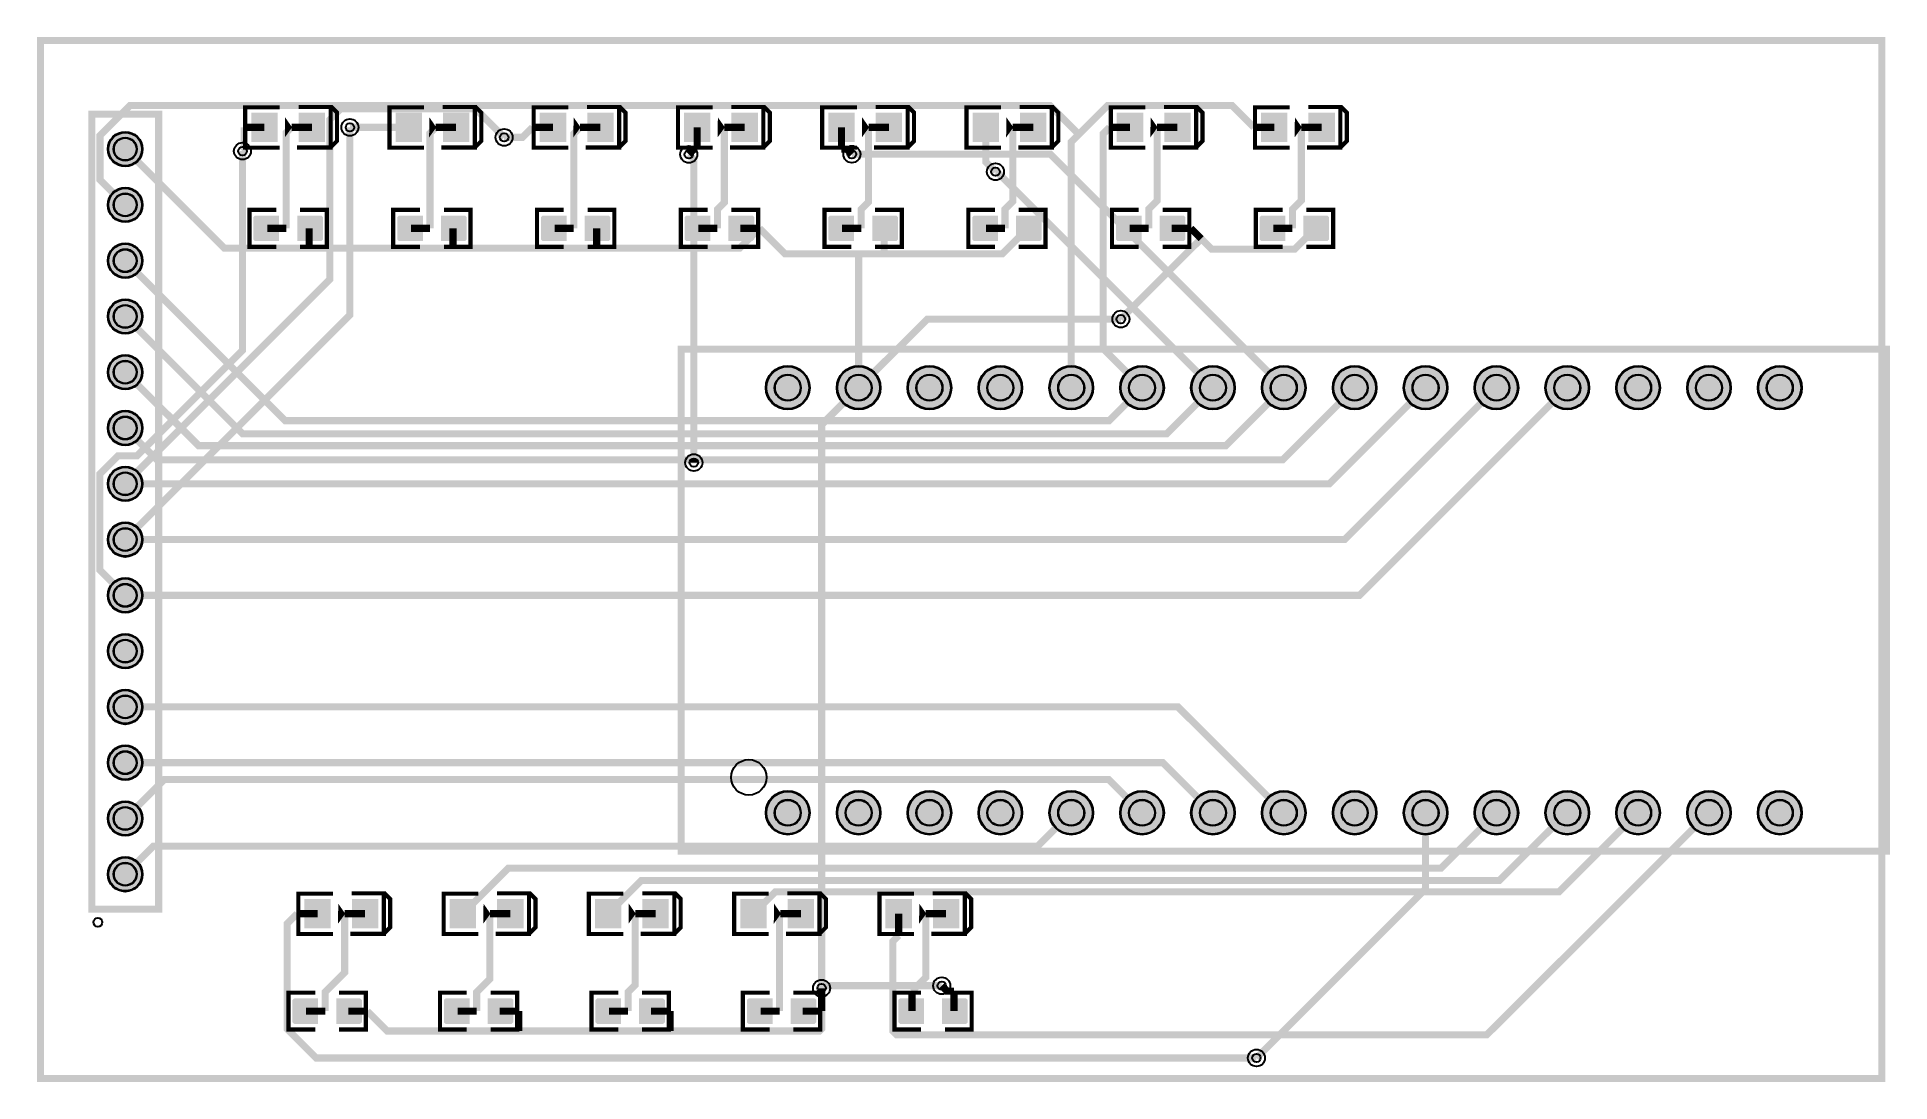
# Model space of a CAD drawing. Header units: millimetres. Extents: x 6.9 to 73.3, y 41.4 to 78.9.
import ezdxf

# ---------------------------------------------------------------- set-up
doc = ezdxf.new("R2010")
doc.units = ezdxf.units.MM
for name, color, linetype, true_color in [('BoardOutLine', 7, 'Continuous', 0xff00ff), ('BottomLayer', 7, 'Continuous', 0x0000ff), ('BottomSolderMaskLayer', 7, 'Continuous', 0xaa00ff), ('Hole', 7, 'Continuous', 0x222222), ('Multi-Layer', 7, 'Continuous', 0xc0c0c0), ('TopLayer', 7, 'Continuous', 0xff0000), ('TopPasteMaskLayer', 7, 'Continuous', 0x808080), ('TopSilkLayer', 7, 'Continuous', 0xffcc00), ('TopSolderMaskLayer', 7, 'Continuous', 0x800080)]:
    doc.layers.add(name, color=color, linetype=linetype, true_color=true_color)

msp = doc.modelspace()

# ---------------------------------------------------------------- hatches: boundary and pattern name
at = {"layer": 'BottomSolderMaskLayer'}
for points in [[(9.408, 74.849, 1), (10.658, 74.849, 1)], [(9.408, 72.849, 1), (10.658, 72.849, 1)], [(9.408, 70.849, 1), (10.658, 70.849, 1)], [(9.408, 68.849, 1), (10.658, 68.849, 1)], [(9.408, 66.849, 1), (10.658, 66.849, 1)], [(32.995, 66.294, 1), (34.569, 66.294, 1)], [(35.535, 66.294, 1), (37.109, 66.294, 1)], [(38.075, 66.294, 1), (39.649, 66.294, 1)], [(40.615, 66.294, 1), (42.189, 66.294, 1)], [(43.155, 66.294, 1), (44.729, 66.294, 1)], [(45.695, 66.294, 1), (47.269, 66.294, 1)], [(48.235, 66.294, 1), (49.809, 66.294, 1)], [(50.775, 66.294, 1), (52.349, 66.294, 1)], [(53.315, 66.294, 1), (54.889, 66.294, 1)], [(55.855, 66.294, 1), (57.429, 66.294, 1)], [(58.395, 66.294, 1), (59.969, 66.294, 1)], [(60.935, 66.294, 1), (62.509, 66.294, 1)], [(63.475, 66.294, 1), (65.049, 66.294, 1)], [(66.015, 66.294, 1), (67.589, 66.294, 1)], [(68.555, 66.294, 1), (70.129, 66.294, 1)], [(9.408, 64.849, 1), (10.658, 64.849, 1)], [(9.408, 62.849, 1), (10.658, 62.849, 1)], [(9.408, 60.849, 1), (10.658, 60.849, 1)], [(9.408, 58.849, 1), (10.658, 58.849, 1)], [(9.408, 56.849, 1), (10.658, 56.849, 1)], [(9.408, 54.849, 1), (10.658, 54.849, 1)], [(9.408, 52.849, 1), (10.658, 52.849, 1)], [(32.995, 51.054, 1), (34.569, 51.054, 1)], [(35.535, 51.054, 1), (37.109, 51.054, 1)], [(38.075, 51.054, 1), (39.649, 51.054, 1)], [(40.615, 51.054, 1), (42.189, 51.054, 1)], [(43.155, 51.054, 1), (44.729, 51.054, 1)], [(45.695, 51.054, 1), (47.269, 51.054, 1)], [(48.235, 51.054, 1), (49.809, 51.054, 1)], [(50.775, 51.054, 1), (52.349, 51.054, 1)], [(53.315, 51.054, 1), (54.889, 51.054, 1)], [(55.855, 51.054, 1), (57.429, 51.054, 1)], [(58.395, 51.054, 1), (59.969, 51.054, 1)], [(60.935, 51.054, 1), (62.509, 51.054, 1)], [(63.475, 51.054, 1), (65.049, 51.054, 1)], [(66.015, 51.054, 1), (67.589, 51.054, 1)], [(68.555, 51.054, 1), (70.129, 51.054, 1)], [(9.408, 50.849, 1), (10.658, 50.849, 1)], [(9.408, 48.849, 1), (10.658, 48.849, 1)]]:
    msp.add_hatch(color=256, dxfattribs=at).paths.add_polyline_path(points)
at = {"layer": 'Multi-Layer'}
for points in [[(9.433, 74.849, 1), (10.633, 74.849, 1)], [(9.433, 72.849, 1), (10.633, 72.849, 1)], [(9.433, 70.849, 1), (10.633, 70.849, 1)], [(9.433, 68.849, 1), (10.633, 68.849, 1)], [(9.433, 66.849, 1), (10.633, 66.849, 1)], [(33.02, 66.294, 1), (34.544, 66.294, 1)], [(35.56, 66.294, 1), (37.084, 66.294, 1)], [(38.1, 66.294, 1), (39.624, 66.294, 1)], [(40.64, 66.294, 1), (42.164, 66.294, 1)], [(43.18, 66.294, 1), (44.704, 66.294, 1)], [(45.72, 66.294, 1), (47.244, 66.294, 1)], [(48.26, 66.294, 1), (49.784, 66.294, 1)], [(50.8, 66.294, 1), (52.324, 66.294, 1)], [(53.34, 66.294, 1), (54.864, 66.294, 1)], [(55.88, 66.294, 1), (57.404, 66.294, 1)], [(58.42, 66.294, 1), (59.944, 66.294, 1)], [(60.96, 66.294, 1), (62.484, 66.294, 1)], [(63.5, 66.294, 1), (65.024, 66.294, 1)], [(66.04, 66.294, 1), (67.564, 66.294, 1)], [(68.58, 66.294, 1), (70.104, 66.294, 1)], [(9.433, 64.849, 1), (10.633, 64.849, 1)], [(9.433, 62.849, 1), (10.633, 62.849, 1)], [(9.433, 60.849, 1), (10.633, 60.849, 1)], [(9.433, 58.849, 1), (10.633, 58.849, 1)], [(9.433, 56.849, 1), (10.633, 56.849, 1)], [(9.433, 54.849, 1), (10.633, 54.849, 1)], [(9.433, 52.849, 1), (10.633, 52.849, 1)], [(33.02, 51.054, 1), (34.544, 51.054, 1)], [(35.56, 51.054, 1), (37.084, 51.054, 1)], [(38.1, 51.054, 1), (39.624, 51.054, 1)], [(40.64, 51.054, 1), (42.164, 51.054, 1)], [(43.18, 51.054, 1), (44.704, 51.054, 1)], [(45.72, 51.054, 1), (47.244, 51.054, 1)], [(48.26, 51.054, 1), (49.784, 51.054, 1)], [(50.8, 51.054, 1), (52.324, 51.054, 1)], [(53.34, 51.054, 1), (54.864, 51.054, 1)], [(55.88, 51.054, 1), (57.404, 51.054, 1)], [(58.42, 51.054, 1), (59.944, 51.054, 1)], [(60.96, 51.054, 1), (62.484, 51.054, 1)], [(63.5, 51.054, 1), (65.024, 51.054, 1)], [(66.04, 51.054, 1), (67.564, 51.054, 1)], [(68.58, 51.054, 1), (70.104, 51.054, 1)], [(9.433, 50.849, 1), (10.633, 50.849, 1)], [(9.433, 48.849, 1), (10.633, 48.849, 1)]]:
    msp.add_hatch(color=256, dxfattribs=at).paths.add_polyline_path(points)
at = {"layer": 'TopLayer'}
for points in [[(15.475, 76.128), (15.475, 75.129), (14.575, 75.129), (14.575, 76.128)], [(17.175, 76.128), (17.175, 75.129), (16.275, 75.129), (16.275, 76.128)], [(20.646, 76.128), (20.646, 75.129), (19.746, 75.129), (19.746, 76.128)], [(22.346, 76.128), (22.346, 75.129), (21.446, 75.129), (21.446, 76.128)], [(25.816, 76.128), (25.816, 75.129), (24.916, 75.129), (24.916, 76.128)], [(27.516, 76.128), (27.516, 75.129), (26.616, 75.129), (26.616, 76.128)], [(30.987, 76.128), (30.987, 75.129), (30.087, 75.129), (30.087, 76.128)], [(32.687, 76.128), (32.687, 75.129), (31.787, 75.129), (31.787, 76.128)], [(36.158, 76.128), (36.158, 75.129), (35.258, 75.129), (35.258, 76.128)], [(37.858, 76.128), (37.858, 75.129), (36.958, 75.129), (36.958, 76.128)], [(41.328, 76.128), (41.328, 75.129), (40.429, 75.129), (40.429, 76.128)], [(43.028, 76.128), (43.028, 75.129), (42.129, 75.129), (42.129, 76.128)], [(46.499, 76.128), (46.499, 75.129), (45.599, 75.129), (45.599, 76.128)], [(48.199, 76.128), (48.199, 75.129), (47.299, 75.129), (47.299, 76.128)], [(51.67, 76.128), (51.67, 75.129), (50.77, 75.129), (50.77, 76.128)], [(53.37, 76.128), (53.37, 75.129), (52.47, 75.129), (52.47, 76.128)], [(15.525, 71.577), (15.525, 72.441), (14.719, 72.441), (14.719, 71.577)], [(16.225, 71.577), (16.225, 72.441), (17.031, 72.441), (17.031, 71.577)], [(20.678, 71.577), (20.678, 72.441), (19.871, 72.441), (19.871, 71.577)], [(21.378, 71.577), (21.378, 72.441), (22.184, 72.441), (22.184, 71.577)], [(25.83, 71.577), (25.83, 72.441), (25.024, 72.441), (25.024, 71.577)], [(26.53, 71.577), (26.53, 72.441), (27.337, 72.441), (27.337, 71.577)], [(30.983, 71.577), (30.983, 72.441), (30.176, 72.441), (30.176, 71.577)], [(31.683, 71.577), (31.683, 72.441), (32.489, 72.441), (32.489, 71.577)], [(36.135, 71.577), (36.135, 72.441), (35.329, 72.441), (35.329, 71.577)], [(36.835, 71.577), (36.835, 72.441), (37.642, 72.441), (37.642, 71.577)], [(41.288, 71.577), (41.288, 72.441), (40.481, 72.441), (40.481, 71.577)], [(41.988, 71.577), (41.988, 72.441), (42.794, 72.441), (42.794, 71.577)], [(46.44, 71.577), (46.44, 72.441), (45.634, 72.441), (45.634, 71.577)], [(47.14, 71.577), (47.14, 72.441), (47.947, 72.441), (47.947, 71.577)], [(51.593, 71.577), (51.593, 72.441), (50.787, 72.441), (50.787, 71.577)], [(52.293, 71.577), (52.293, 72.441), (53.099, 72.441), (53.099, 71.577)], [(17.38, 47.934), (17.38, 46.935), (16.48, 46.935), (16.48, 47.934)], [(19.08, 47.934), (19.08, 46.935), (18.18, 46.935), (18.18, 47.934)], [(22.587, 47.934), (22.587, 46.935), (21.687, 46.935), (21.687, 47.934)], [(24.287, 47.934), (24.287, 46.935), (23.387, 46.935), (23.387, 47.934)], [(27.794, 47.934), (27.794, 46.935), (26.894, 46.935), (26.894, 47.934)], [(29.494, 47.934), (29.494, 46.935), (28.594, 46.935), (28.594, 47.934)], [(33.001, 47.934), (33.001, 46.935), (32.101, 46.935), (32.101, 47.934)], [(34.701, 47.934), (34.701, 46.935), (33.801, 46.935), (33.801, 47.934)], [(38.208, 47.934), (38.208, 46.935), (37.308, 46.935), (37.308, 47.934)], [(39.908, 47.934), (39.908, 46.935), (39.008, 46.935), (39.008, 47.934)], [(16.922, 43.51), (16.922, 44.374), (16.116, 44.374), (16.116, 43.51)], [(17.622, 43.51), (17.622, 44.374), (18.428, 44.374), (18.428, 43.51)], [(22.351, 43.51), (22.351, 44.374), (21.545, 44.374), (21.545, 43.51)], [(23.051, 43.51), (23.051, 44.374), (23.858, 44.374), (23.858, 43.51)], [(27.78, 43.51), (27.78, 44.374), (26.974, 44.374), (26.974, 43.51)], [(28.481, 43.51), (28.481, 44.374), (29.287, 44.374), (29.287, 43.51)], [(33.21, 43.51), (33.21, 44.374), (32.403, 44.374), (32.403, 43.51)], [(33.91, 43.51), (33.91, 44.374), (34.716, 44.374), (34.716, 43.51)], [(38.639, 43.51), (38.639, 44.374), (37.833, 44.374), (37.833, 43.51)], [(39.339, 43.51), (39.339, 44.374), (40.145, 44.374), (40.145, 43.51)]]:
    msp.add_hatch(color=256, dxfattribs=at).paths.add_polyline_path(points)
at = {"layer": 'TopPasteMaskLayer'}
for points in [[(15.475, 76.128), (15.475, 75.129), (14.575, 75.129), (14.575, 76.128)], [(17.175, 76.128), (17.175, 75.129), (16.275, 75.129), (16.275, 76.128)], [(20.646, 76.128), (20.646, 75.129), (19.746, 75.129), (19.746, 76.128)], [(22.346, 76.128), (22.346, 75.129), (21.446, 75.129), (21.446, 76.128)], [(25.816, 76.128), (25.816, 75.129), (24.916, 75.129), (24.916, 76.128)], [(27.516, 76.128), (27.516, 75.129), (26.616, 75.129), (26.616, 76.128)], [(30.987, 76.128), (30.987, 75.129), (30.087, 75.129), (30.087, 76.128)], [(32.687, 76.128), (32.687, 75.129), (31.787, 75.129), (31.787, 76.128)], [(36.158, 76.128), (36.158, 75.129), (35.258, 75.129), (35.258, 76.128)], [(37.858, 76.128), (37.858, 75.129), (36.958, 75.129), (36.958, 76.128)], [(41.328, 76.128), (41.328, 75.129), (40.429, 75.129), (40.429, 76.128)], [(43.028, 76.128), (43.028, 75.129), (42.129, 75.129), (42.129, 76.128)], [(46.499, 76.128), (46.499, 75.129), (45.599, 75.129), (45.599, 76.128)], [(48.199, 76.128), (48.199, 75.129), (47.299, 75.129), (47.299, 76.128)], [(51.67, 76.128), (51.67, 75.129), (50.77, 75.129), (50.77, 76.128)], [(53.37, 76.128), (53.37, 75.129), (52.47, 75.129), (52.47, 76.128)], [(15.52, 72.409), (15.52, 72.181), (15.14, 72.181), (15.14, 71.851), (15.52, 71.851), (15.52, 71.609), (15.47, 71.559), (14.68, 71.559), (14.63, 71.609), (14.63, 72.409), (14.68, 72.459), (15.47, 72.459)], [(17.07, 72.459), (16.27, 72.459), (16.22, 72.409), (16.22, 72.181), (16.59, 72.181), (16.59, 71.851), (16.22, 71.851), (16.22, 71.609), (16.27, 71.559), (17.07, 71.559), (17.12, 71.609), (17.12, 72.409)], [(20.673, 72.409), (20.673, 72.181), (20.293, 72.181), (20.293, 71.851), (20.673, 71.851), (20.673, 71.609), (20.623, 71.559), (19.833, 71.559), (19.783, 71.609), (19.783, 72.409), (19.833, 72.459), (20.623, 72.459)], [(22.223, 72.459), (21.423, 72.459), (21.373, 72.409), (21.373, 72.181), (21.743, 72.181), (21.743, 71.851), (21.373, 71.851), (21.373, 71.609), (21.423, 71.559), (22.223, 71.559), (22.273, 71.609), (22.273, 72.409)], [(25.825, 72.409), (25.825, 72.181), (25.445, 72.181), (25.445, 71.851), (25.825, 71.851), (25.825, 71.609), (25.775, 71.559), (24.985, 71.559), (24.935, 71.609), (24.935, 72.409), (24.985, 72.459), (25.775, 72.459)], [(27.375, 72.459), (26.575, 72.459), (26.525, 72.409), (26.525, 72.181), (26.895, 72.181), (26.895, 71.851), (26.525, 71.851), (26.525, 71.609), (26.575, 71.559), (27.375, 71.559), (27.425, 71.609), (27.425, 72.409)], [(30.978, 72.409), (30.978, 72.181), (30.598, 72.181), (30.598, 71.851), (30.978, 71.851), (30.978, 71.609), (30.928, 71.559), (30.138, 71.559), (30.088, 71.609), (30.088, 72.409), (30.138, 72.459), (30.928, 72.459)], [(32.528, 72.459), (31.728, 72.459), (31.678, 72.409), (31.678, 72.181), (32.048, 72.181), (32.048, 71.851), (31.678, 71.851), (31.678, 71.609), (31.728, 71.559), (32.528, 71.559), (32.578, 71.609), (32.578, 72.409)], [(36.13, 72.409), (36.13, 72.181), (35.75, 72.181), (35.75, 71.851), (36.13, 71.851), (36.13, 71.609), (36.08, 71.559), (35.29, 71.559), (35.24, 71.609), (35.24, 72.409), (35.29, 72.459), (36.08, 72.459)], [(37.68, 72.459), (36.88, 72.459), (36.83, 72.409), (36.83, 72.181), (37.2, 72.181), (37.2, 71.851), (36.83, 71.851), (36.83, 71.609), (36.88, 71.559), (37.68, 71.559), (37.73, 71.609), (37.73, 72.409)], [(41.283, 72.409), (41.283, 72.181), (40.903, 72.181), (40.903, 71.851), (41.283, 71.851), (41.283, 71.609), (41.233, 71.559), (40.443, 71.559), (40.393, 71.609), (40.393, 72.409), (40.443, 72.459), (41.233, 72.459)], [(42.833, 72.459), (42.033, 72.459), (41.983, 72.409), (41.983, 72.181), (42.353, 72.181), (42.353, 71.851), (41.983, 71.851), (41.983, 71.609), (42.033, 71.559), (42.833, 71.559), (42.883, 71.609), (42.883, 72.409)], [(46.435, 72.409), (46.435, 72.181), (46.055, 72.181), (46.055, 71.851), (46.435, 71.851), (46.435, 71.609), (46.385, 71.559), (45.595, 71.559), (45.545, 71.609), (45.545, 72.409), (45.595, 72.459), (46.385, 72.459)], [(47.985, 72.459), (47.185, 72.459), (47.135, 72.409), (47.135, 72.181), (47.505, 72.181), (47.505, 71.851), (47.135, 71.851), (47.135, 71.609), (47.185, 71.559), (47.985, 71.559), (48.035, 71.609), (48.035, 72.409)], [(51.588, 72.409), (51.588, 72.181), (51.208, 72.181), (51.208, 71.851), (51.588, 71.851), (51.588, 71.609), (51.538, 71.559), (50.748, 71.559), (50.698, 71.609), (50.698, 72.409), (50.748, 72.459), (51.538, 72.459)], [(53.138, 72.459), (52.338, 72.459), (52.288, 72.409), (52.288, 72.181), (52.658, 72.181), (52.658, 71.851), (52.288, 71.851), (52.288, 71.609), (52.338, 71.559), (53.138, 71.559), (53.188, 71.609), (53.188, 72.409)], [(17.38, 47.934), (17.38, 46.935), (16.48, 46.935), (16.48, 47.934)], [(19.08, 47.934), (19.08, 46.935), (18.18, 46.935), (18.18, 47.934)], [(22.587, 47.934), (22.587, 46.935), (21.687, 46.935), (21.687, 47.934)], [(24.287, 47.934), (24.287, 46.935), (23.387, 46.935), (23.387, 47.934)], [(27.794, 47.934), (27.794, 46.935), (26.894, 46.935), (26.894, 47.934)], [(29.494, 47.934), (29.494, 46.935), (28.594, 46.935), (28.594, 47.934)], [(33.001, 47.934), (33.001, 46.935), (32.101, 46.935), (32.101, 47.934)], [(34.701, 47.934), (34.701, 46.935), (33.801, 46.935), (33.801, 47.934)], [(38.208, 47.934), (38.208, 46.935), (37.308, 46.935), (37.308, 47.934)], [(39.908, 47.934), (39.908, 46.935), (39.008, 46.935), (39.008, 47.934)], [(16.917, 44.342), (16.917, 44.114), (16.537, 44.114), (16.537, 43.784), (16.917, 43.784), (16.917, 43.542), (16.867, 43.492), (16.077, 43.492), (16.027, 43.542), (16.027, 44.342), (16.077, 44.392), (16.867, 44.392)], [(18.467, 44.392), (17.667, 44.392), (17.617, 44.342), (17.617, 44.114), (17.987, 44.114), (17.987, 43.784), (17.617, 43.784), (17.617, 43.542), (17.667, 43.492), (18.467, 43.492), (18.517, 43.542), (18.517, 44.342)], [(22.346, 44.342), (22.346, 44.114), (21.966, 44.114), (21.966, 43.784), (22.346, 43.784), (22.346, 43.542), (22.296, 43.492), (21.506, 43.492), (21.456, 43.542), (21.456, 44.342), (21.506, 44.392), (22.296, 44.392)], [(23.896, 44.392), (23.096, 44.392), (23.046, 44.342), (23.046, 44.114), (23.416, 44.114), (23.416, 43.784), (23.046, 43.784), (23.046, 43.542), (23.096, 43.492), (23.896, 43.492), (23.946, 43.542), (23.946, 44.342)], [(27.776, 44.342), (27.776, 44.114), (27.396, 44.114), (27.396, 43.784), (27.776, 43.784), (27.776, 43.542), (27.726, 43.492), (26.936, 43.492), (26.886, 43.542), (26.886, 44.342), (26.936, 44.392), (27.726, 44.392)], [(29.326, 44.392), (28.526, 44.392), (28.476, 44.342), (28.476, 44.114), (28.846, 44.114), (28.846, 43.784), (28.476, 43.784), (28.476, 43.542), (28.526, 43.492), (29.326, 43.492), (29.376, 43.542), (29.376, 44.342)], [(33.205, 44.342), (33.205, 44.114), (32.825, 44.114), (32.825, 43.784), (33.205, 43.784), (33.205, 43.542), (33.155, 43.492), (32.365, 43.492), (32.315, 43.542), (32.315, 44.342), (32.365, 44.392), (33.155, 44.392)], [(34.755, 44.392), (33.955, 44.392), (33.905, 44.342), (33.905, 44.114), (34.275, 44.114), (34.275, 43.784), (33.905, 43.784), (33.905, 43.542), (33.955, 43.492), (34.755, 43.492), (34.805, 43.542), (34.805, 44.342)], [(38.634, 44.342), (38.634, 44.114), (38.254, 44.114), (38.254, 43.784), (38.634, 43.784), (38.634, 43.542), (38.584, 43.492), (37.794, 43.492), (37.744, 43.542), (37.744, 44.342), (37.794, 44.392), (38.584, 44.392)], [(40.184, 44.392), (39.384, 44.392), (39.334, 44.342), (39.334, 44.114), (39.704, 44.114), (39.704, 43.784), (39.334, 43.784), (39.334, 43.542), (39.384, 43.492), (40.184, 43.492), (40.234, 43.542), (40.234, 44.342)]]:
    msp.add_hatch(color=256, dxfattribs=at).paths.add_polyline_path(points)
at = {"layer": 'TopSilkLayer'}
for points in [[(15.765, 75.988), (15.755, 75.269), (16.015, 75.629)], [(20.936, 75.988), (20.926, 75.269), (21.186, 75.629)], [(26.106, 75.988), (26.096, 75.269), (26.356, 75.629)], [(31.277, 75.988), (31.267, 75.269), (31.527, 75.629)], [(36.448, 75.988), (36.438, 75.269), (36.698, 75.629)], [(41.619, 75.988), (41.609, 75.269), (41.869, 75.629)], [(46.789, 75.988), (46.779, 75.269), (47.039, 75.629)], [(51.96, 75.988), (51.95, 75.269), (52.21, 75.629)], [(17.67, 47.794), (17.66, 47.075), (17.92, 47.435)], [(22.877, 47.794), (22.867, 47.075), (23.127, 47.435)], [(28.084, 47.794), (28.074, 47.075), (28.334, 47.435)], [(33.291, 47.794), (33.281, 47.075), (33.541, 47.435)], [(38.498, 47.794), (38.488, 47.075), (38.748, 47.435)]]:
    msp.add_hatch(color=256, dxfattribs=at).paths.add_polyline_path(points)
at = {"layer": 'TopSolderMaskLayer'}
for points in [[(15.498, 76.157), (15.498, 75.1), (14.552, 75.1), (14.552, 76.157)], [(17.198, 76.157), (17.198, 75.1), (16.252, 75.1), (16.252, 76.157)], [(20.669, 76.157), (20.669, 75.1), (19.723, 75.1), (19.723, 76.157)], [(22.369, 76.157), (22.369, 75.1), (21.423, 75.1), (21.423, 76.157)], [(25.839, 76.157), (25.839, 75.1), (24.894, 75.1), (24.894, 76.157)], [(27.539, 76.157), (27.539, 75.1), (26.594, 75.1), (26.594, 76.157)], [(31.01, 76.157), (31.01, 75.1), (30.064, 75.1), (30.064, 76.157)], [(32.71, 76.157), (32.71, 75.1), (31.764, 75.1), (31.764, 76.157)], [(36.181, 76.157), (36.181, 75.1), (35.235, 75.1), (35.235, 76.157)], [(37.881, 76.157), (37.881, 75.1), (36.935, 75.1), (36.935, 76.157)], [(41.351, 76.157), (41.351, 75.1), (40.406, 75.1), (40.406, 76.157)], [(43.051, 76.157), (43.051, 75.1), (42.106, 75.1), (42.106, 76.157)], [(46.522, 76.157), (46.522, 75.1), (45.576, 75.1), (45.576, 76.157)], [(48.222, 76.157), (48.222, 75.1), (47.276, 75.1), (47.276, 76.157)], [(51.693, 76.157), (51.693, 75.1), (50.747, 75.1), (50.747, 76.157)], [(53.393, 76.157), (53.393, 75.1), (52.447, 75.1), (52.447, 76.157)], [(9.408, 74.849, 1), (10.658, 74.849, 1)], [(9.408, 72.849, 1), (10.658, 72.849, 1)], [(15.55, 71.552), (15.55, 72.466), (14.693, 72.466), (14.693, 71.552)], [(16.2, 71.552), (16.2, 72.466), (17.057, 72.466), (17.057, 71.552)], [(20.703, 71.552), (20.703, 72.466), (19.846, 72.466), (19.846, 71.552)], [(21.352, 71.552), (21.352, 72.466), (22.209, 72.466), (22.209, 71.552)], [(25.856, 71.552), (25.856, 72.466), (24.998, 72.466), (24.998, 71.552)], [(26.505, 71.552), (26.505, 72.466), (27.362, 72.466), (27.362, 71.552)], [(31.008, 71.552), (31.008, 72.466), (30.151, 72.466), (30.151, 71.552)], [(31.657, 71.552), (31.657, 72.466), (32.515, 72.466), (32.515, 71.552)], [(36.161, 71.552), (36.161, 72.466), (35.303, 72.466), (35.303, 71.552)], [(36.81, 71.552), (36.81, 72.466), (37.667, 72.466), (37.667, 71.552)], [(41.313, 71.552), (41.313, 72.466), (40.456, 72.466), (40.456, 71.552)], [(41.962, 71.552), (41.962, 72.466), (42.82, 72.466), (42.82, 71.552)], [(46.466, 71.552), (46.466, 72.466), (45.609, 72.466), (45.609, 71.552)], [(47.115, 71.552), (47.115, 72.466), (47.972, 72.466), (47.972, 71.552)], [(51.618, 71.552), (51.618, 72.466), (50.761, 72.466), (50.761, 71.552)], [(52.268, 71.552), (52.268, 72.466), (53.125, 72.466), (53.125, 71.552)], [(9.408, 70.849, 1), (10.658, 70.849, 1)], [(9.408, 68.849, 1), (10.658, 68.849, 1)], [(9.408, 66.849, 1), (10.658, 66.849, 1)], [(32.995, 66.294, 1), (34.569, 66.294, 1)], [(35.535, 66.294, 1), (37.109, 66.294, 1)], [(38.075, 66.294, 1), (39.649, 66.294, 1)], [(40.615, 66.294, 1), (42.189, 66.294, 1)], [(43.155, 66.294, 1), (44.729, 66.294, 1)], [(45.695, 66.294, 1), (47.269, 66.294, 1)], [(48.235, 66.294, 1), (49.809, 66.294, 1)], [(50.775, 66.294, 1), (52.349, 66.294, 1)], [(53.315, 66.294, 1), (54.889, 66.294, 1)], [(55.855, 66.294, 1), (57.429, 66.294, 1)], [(58.395, 66.294, 1), (59.969, 66.294, 1)], [(60.935, 66.294, 1), (62.509, 66.294, 1)], [(63.475, 66.294, 1), (65.049, 66.294, 1)], [(66.015, 66.294, 1), (67.589, 66.294, 1)], [(68.555, 66.294, 1), (70.129, 66.294, 1)], [(9.408, 64.849, 1), (10.658, 64.849, 1)], [(9.408, 62.849, 1), (10.658, 62.849, 1)], [(9.408, 60.849, 1), (10.658, 60.849, 1)], [(9.408, 58.849, 1), (10.658, 58.849, 1)], [(9.408, 56.849, 1), (10.658, 56.849, 1)], [(9.408, 54.849, 1), (10.658, 54.849, 1)], [(9.408, 52.849, 1), (10.658, 52.849, 1)], [(32.995, 51.054, 1), (34.569, 51.054, 1)], [(35.535, 51.054, 1), (37.109, 51.054, 1)], [(38.075, 51.054, 1), (39.649, 51.054, 1)], [(40.615, 51.054, 1), (42.189, 51.054, 1)], [(43.155, 51.054, 1), (44.729, 51.054, 1)], [(45.695, 51.054, 1), (47.269, 51.054, 1)], [(48.235, 51.054, 1), (49.809, 51.054, 1)], [(50.775, 51.054, 1), (52.349, 51.054, 1)], [(53.315, 51.054, 1), (54.889, 51.054, 1)], [(55.855, 51.054, 1), (57.429, 51.054, 1)], [(58.395, 51.054, 1), (59.969, 51.054, 1)], [(60.935, 51.054, 1), (62.509, 51.054, 1)], [(63.475, 51.054, 1), (65.049, 51.054, 1)], [(66.015, 51.054, 1), (67.589, 51.054, 1)], [(68.555, 51.054, 1), (70.129, 51.054, 1)], [(9.408, 50.849, 1), (10.658, 50.849, 1)], [(9.408, 48.849, 1), (10.658, 48.849, 1)], [(17.403, 47.963), (17.403, 46.906), (16.457, 46.906), (16.457, 47.963)], [(19.103, 47.963), (19.103, 46.906), (18.157, 46.906), (18.157, 47.963)], [(22.61, 47.963), (22.61, 46.906), (21.664, 46.906), (21.664, 47.963)], [(24.31, 47.963), (24.31, 46.906), (23.364, 46.906), (23.364, 47.963)], [(27.817, 47.963), (27.817, 46.906), (26.871, 46.906), (26.871, 47.963)], [(29.517, 47.963), (29.517, 46.906), (28.571, 46.906), (28.571, 47.963)], [(33.024, 47.963), (33.024, 46.906), (32.078, 46.906), (32.078, 47.963)], [(34.724, 47.963), (34.724, 46.906), (33.778, 46.906), (33.778, 47.963)], [(38.231, 47.963), (38.231, 46.906), (37.285, 46.906), (37.285, 47.963)], [(39.931, 47.963), (39.931, 46.906), (38.985, 46.906), (38.985, 47.963)], [(16.947, 43.485), (16.947, 44.399), (16.09, 44.399), (16.09, 43.485)], [(17.597, 43.485), (17.597, 44.399), (18.454, 44.399), (18.454, 43.485)], [(22.377, 43.485), (22.377, 44.399), (21.519, 44.399), (21.519, 43.485)], [(23.026, 43.485), (23.026, 44.399), (23.883, 44.399), (23.883, 43.485)], [(27.806, 43.485), (27.806, 44.399), (26.949, 44.399), (26.949, 43.485)], [(28.455, 43.485), (28.455, 44.399), (29.312, 44.399), (29.312, 43.485)], [(33.235, 43.485), (33.235, 44.399), (32.378, 44.399), (32.378, 43.485)], [(33.884, 43.485), (33.884, 44.399), (34.742, 44.399), (34.742, 43.485)], [(38.664, 43.485), (38.664, 44.399), (37.807, 44.399), (37.807, 43.485)], [(39.314, 43.485), (39.314, 44.399), (40.171, 44.399), (40.171, 43.485)]]:
    msp.add_hatch(color=256, dxfattribs=at).paths.add_polyline_path(points)

# ---------------------------------------------------------------- linework, layer by layer
at = {"layer": 'BoardOutLine', "const_width": 0.254}
msp.add_lwpolyline([(7, 78.001), (7, 78.74), (73, 78.74), (73, 41.529), (7, 41.529), (7, 78.001)], close=True, dxfattribs=at)
at = {"layer": 'BottomLayer', "const_width": 0.254}
for points in [[(10.033, 62.849), (17.37, 70.186), (17.37, 75.904), (17.765, 76.3), (22.586, 76.3), (23.615, 75.271)], [(10.033, 60.849), (18.088, 68.904), (18.088, 75.629)], [(10.033, 58.849), (9.127, 59.755), (9.127, 63.209), (9.768, 63.849), (10.456, 63.849), (14.235, 67.628), (14.235, 74.777)], [(30.233, 74.661), (30.416, 74.478), (30.416, 63.607)], [(51.562, 66.294), (43.192, 74.664), (36.079, 74.664)], [(49.022, 66.294), (41.277, 74.04), (41.227, 74.04)], [(36.322, 66.294), (38.782, 68.754), (45.722, 68.754)], [(34.996, 44.763), (34.996, 64.968), (36.322, 66.294)], [(50.581, 42.261), (56.642, 48.321), (56.642, 51.054)], [(34.996, 44.763), (35.086, 44.853), (39.3, 44.853)]]:
    msp.add_lwpolyline(points, dxfattribs=at)
at = {"layer": 'BottomSolderMaskLayer'}
for centre, radius in [((10.033, 74.849), 0.625), ((10.033, 74.849), 0.417), ((10.033, 72.849), 0.625), ((10.033, 72.849), 0.417), ((10.033, 70.849), 0.625), ((10.033, 70.849), 0.417), ((10.033, 68.849), 0.625), ((10.033, 68.849), 0.417), ((10.033, 66.849), 0.625), ((10.033, 66.849), 0.417), ((33.782, 66.294), 0.787), ((36.322, 66.294), 0.787), ((38.862, 66.294), 0.787), ((41.402, 66.294), 0.787), ((43.942, 66.294), 0.787), ((46.482, 66.294), 0.787), ((49.022, 66.294), 0.787), ((51.562, 66.294), 0.787), ((54.102, 66.294), 0.787), ((56.642, 66.294), 0.787), ((59.182, 66.294), 0.787), ((61.722, 66.294), 0.787), ((64.262, 66.294), 0.787), ((66.802, 66.294), 0.787), ((69.342, 66.294), 0.787), ((33.782, 66.294), 0.472), ((36.322, 66.294), 0.472), ((38.862, 66.294), 0.472), ((41.402, 66.294), 0.472), ((43.942, 66.294), 0.472), ((46.482, 66.294), 0.472), ((49.022, 66.294), 0.472), ((51.562, 66.294), 0.472), ((54.102, 66.294), 0.472), ((56.642, 66.294), 0.472), ((59.182, 66.294), 0.472), ((61.722, 66.294), 0.472), ((64.262, 66.294), 0.472), ((66.802, 66.294), 0.472), ((69.342, 66.294), 0.472), ((10.033, 64.849), 0.625), ((10.033, 64.849), 0.417), ((10.033, 62.849), 0.625), ((10.033, 62.849), 0.417), ((10.033, 60.849), 0.625), ((10.033, 60.849), 0.417), ((10.033, 58.849), 0.625), ((10.033, 58.849), 0.417), ((10.033, 56.849), 0.625), ((10.033, 56.849), 0.417), ((10.033, 54.849), 0.625), ((10.033, 54.849), 0.417), ((10.033, 52.849), 0.625), ((10.033, 52.849), 0.417), ((33.782, 51.054), 0.787), ((36.322, 51.054), 0.787), ((38.862, 51.054), 0.787), ((41.402, 51.054), 0.787), ((43.942, 51.054), 0.787), ((46.482, 51.054), 0.787), ((49.022, 51.054), 0.787), ((51.562, 51.054), 0.787), ((54.102, 51.054), 0.787), ((56.642, 51.054), 0.787), ((59.182, 51.054), 0.787), ((61.722, 51.054), 0.787), ((64.262, 51.054), 0.787), ((66.802, 51.054), 0.787), ((69.342, 51.054), 0.787), ((10.033, 50.849), 0.625), ((10.033, 50.849), 0.417), ((33.782, 51.054), 0.472), ((36.322, 51.054), 0.472), ((38.862, 51.054), 0.472), ((41.402, 51.054), 0.472), ((43.942, 51.054), 0.472), ((46.482, 51.054), 0.472), ((49.022, 51.054), 0.472), ((51.562, 51.054), 0.472), ((54.102, 51.054), 0.472), ((56.642, 51.054), 0.472), ((59.182, 51.054), 0.472), ((61.722, 51.054), 0.472), ((64.262, 51.054), 0.472), ((66.802, 51.054), 0.472), ((69.342, 51.054), 0.472), ((10.033, 48.849), 0.625), ((10.033, 48.849), 0.417)]:
    msp.add_circle(centre, radius, dxfattribs=at)
at = {"layer": 'Hole'}
for centre in [(18.088, 75.629), (23.615, 75.271), (14.235, 74.777), (30.233, 74.661), (36.079, 74.664), (41.227, 74.039), (45.722, 68.753), (30.415, 63.607), (34.996, 44.763), (39.3, 44.853), (50.581, 42.261)]:
    msp.add_circle(centre, 0.152, dxfattribs=at)
at = {"layer": 'Multi-Layer'}
for centre, radius in [((18.088, 75.629), 0.305), ((10.033, 74.849), 0.6), ((10.033, 74.849), 0.4), ((14.235, 74.777), 0.305), ((23.615, 75.271), 0.305), ((30.233, 74.661), 0.305), ((36.079, 74.664), 0.305), ((41.227, 74.039), 0.305), ((10.033, 72.849), 0.6), ((10.033, 72.849), 0.4), ((10.033, 70.849), 0.6), ((10.033, 70.849), 0.4), ((10.033, 68.849), 0.6), ((10.033, 68.849), 0.4), ((45.722, 68.753), 0.305), ((10.033, 66.849), 0.6), ((10.033, 66.849), 0.4), ((33.782, 66.294), 0.762), ((33.782, 66.294), 0.457), ((36.322, 66.294), 0.762), ((36.322, 66.294), 0.457), ((38.862, 66.294), 0.762), ((38.862, 66.294), 0.457), ((41.402, 66.294), 0.762), ((41.402, 66.294), 0.457), ((43.942, 66.294), 0.762), ((43.942, 66.294), 0.457), ((46.482, 66.294), 0.762), ((46.482, 66.294), 0.457), ((49.022, 66.294), 0.762), ((49.022, 66.294), 0.457), ((51.562, 66.294), 0.762), ((51.562, 66.294), 0.457), ((54.102, 66.294), 0.762), ((54.102, 66.294), 0.457), ((56.642, 66.294), 0.762), ((56.642, 66.294), 0.457), ((59.182, 66.294), 0.762), ((59.182, 66.294), 0.457), ((61.722, 66.294), 0.762), ((61.722, 66.294), 0.457), ((64.262, 66.294), 0.762), ((64.262, 66.294), 0.457), ((66.802, 66.294), 0.762), ((66.802, 66.294), 0.457), ((69.342, 66.294), 0.762), ((69.342, 66.294), 0.457), ((10.033, 64.849), 0.6), ((10.033, 64.849), 0.4), ((30.415, 63.607), 0.305), ((10.033, 62.849), 0.6), ((10.033, 62.849), 0.4), ((10.033, 60.849), 0.6), ((10.033, 60.849), 0.4), ((10.033, 58.849), 0.6), ((10.033, 58.849), 0.4), ((10.033, 56.849), 0.6), ((10.033, 56.849), 0.4), ((10.033, 54.849), 0.6), ((10.033, 54.849), 0.4), ((10.033, 52.849), 0.6), ((10.033, 52.849), 0.4), ((33.782, 51.054), 0.762), ((36.322, 51.054), 0.762), ((38.862, 51.054), 0.762), ((41.402, 51.054), 0.762), ((43.942, 51.054), 0.762), ((46.482, 51.054), 0.762), ((49.022, 51.054), 0.762), ((51.562, 51.054), 0.762), ((54.102, 51.054), 0.762), ((56.642, 51.054), 0.762), ((59.182, 51.054), 0.762), ((61.722, 51.054), 0.762), ((64.262, 51.054), 0.762), ((66.802, 51.054), 0.762), ((69.342, 51.054), 0.762), ((10.033, 50.849), 0.6), ((10.033, 50.849), 0.4), ((33.782, 51.054), 0.457), ((36.322, 51.054), 0.457), ((38.862, 51.054), 0.457), ((41.402, 51.054), 0.457), ((43.942, 51.054), 0.457), ((46.482, 51.054), 0.457), ((49.022, 51.054), 0.457), ((51.562, 51.054), 0.457), ((54.102, 51.054), 0.457), ((56.642, 51.054), 0.457), ((59.182, 51.054), 0.457), ((61.722, 51.054), 0.457), ((64.262, 51.054), 0.457), ((66.802, 51.054), 0.457), ((69.342, 51.054), 0.457), ((10.033, 48.849), 0.6), ((10.033, 48.849), 0.4), ((34.996, 44.763), 0.305), ((39.3, 44.853), 0.305), ((50.581, 42.261), 0.305)]:
    msp.add_circle(centre, radius, dxfattribs=at)
at = {"layer": 'TopLayer', "const_width": 0.254}
for points in [[(10.033, 72.849), (9.128, 73.754), (9.128, 75.335), (10.203, 76.41), (43.186, 76.41), (44.218, 75.377)], [(50.49, 75.629), (49.709, 76.41), (45.251, 76.41), (44.218, 75.377)], [(14.295, 75.629), (14.295, 74.837), (14.235, 74.777)], [(15.025, 75.629), (14.295, 75.629)], [(15.805, 72.009), (15.805, 75.438), (15.995, 75.629)], [(16.725, 75.629), (15.995, 75.629)], [(20.196, 75.629), (18.088, 75.629)], [(20.957, 72.009), (20.957, 75.42), (21.166, 75.629)], [(21.896, 75.629), (21.166, 75.629)], [(23.615, 75.271), (24.279, 75.271), (24.637, 75.629)], [(25.366, 75.629), (24.637, 75.629)], [(26.11, 72.009), (26.11, 75.401), (26.337, 75.629)], [(27.067, 75.629), (26.337, 75.629)], [(30.537, 75.629), (30.537, 74.849)], [(31.262, 72.009), (31.262, 72.692), (31.507, 72.937), (31.507, 75.629)], [(32.237, 75.629), (31.507, 75.629)], [(35.708, 75.629), (35.708, 74.849)], [(36.415, 72.009), (36.415, 72.692), (36.678, 72.955), (36.678, 75.629)], [(37.408, 75.629), (36.678, 75.629)], [(40.879, 75.629), (40.879, 74.388), (41.227, 74.04)], [(41.568, 72.009), (41.568, 72.692), (41.849, 72.973), (41.849, 75.629)], [(42.579, 75.629), (41.849, 75.629)], [(45.319, 75.629), (45.086, 75.395), (45.086, 67.69), (46.482, 66.294)], [(46.049, 75.629), (45.319, 75.629)], [(46.72, 72.009), (46.72, 72.692), (47.019, 72.991), (47.019, 75.629)], [(47.749, 75.629), (47.019, 75.629)], [(51.22, 75.629), (50.49, 75.629)], [(51.873, 72.009), (51.873, 72.692), (52.19, 73.01), (52.19, 75.629)], [(52.92, 75.629), (52.19, 75.629)], [(44.218, 75.377), (43.942, 75.101), (43.942, 66.294)], [(10.033, 74.849), (13.586, 71.296), (16.628, 71.296)], [(30.233, 74.661), (30.42, 74.849), (30.537, 74.849)], [(35.708, 74.849), (35.894, 74.849), (36.079, 74.664)], [(15.122, 72.009), (15.805, 72.009)], [(16.628, 71.296), (16.628, 72.009)], [(20.274, 72.009), (20.957, 72.009)], [(21.781, 71.296), (21.781, 72.009)], [(25.427, 72.009), (26.11, 72.009)], [(26.933, 71.296), (26.933, 72.009)], [(26.933, 71.296), (32.056, 71.296), (32.769, 72.009)], [(30.579, 72.009), (31.262, 72.009)], [(32.086, 72.009), (32.769, 72.009)], [(36.322, 71.092), (33.686, 71.092), (32.769, 72.009)], [(35.732, 72.009), (36.415, 72.009)], [(37.239, 71.092), (37.239, 72.009)], [(37.239, 71.092), (41.475, 71.092), (42.391, 72.009)], [(40.885, 72.009), (41.568, 72.009)], [(48.602, 71.634), (45.722, 68.754)], [(46.037, 72.009), (46.72, 72.009)], [(47.544, 72.009), (48.226, 72.009)], [(48.602, 71.634), (48.226, 72.009)], [(52.696, 72.009), (51.946, 71.258), (48.977, 71.258), (48.602, 71.634)], [(51.19, 72.009), (51.873, 72.009)], [(16.628, 71.296), (21.781, 71.296)], [(21.781, 71.296), (26.933, 71.296)], [(36.322, 66.294), (36.322, 71.092)], [(36.322, 71.092), (37.239, 71.092)], [(10.033, 70.849), (15.77, 65.112), (45.3, 65.112), (46.482, 66.294)], [(10.033, 68.849), (14.243, 64.639), (47.367, 64.639), (49.022, 66.294)], [(10.033, 66.849), (12.666, 64.216), (49.484, 64.216), (51.562, 66.294)], [(56.642, 66.294), (53.197, 62.849), (10.033, 62.849)], [(10.033, 60.849), (53.737, 60.849), (59.182, 66.294)], [(61.722, 66.294), (54.277, 58.849), (10.033, 58.849)], [(54.102, 66.294), (51.518, 63.71), (30.416, 63.71)], [(30.416, 63.71), (11.172, 63.71), (10.033, 64.849)], [(30.416, 63.71), (30.416, 63.607)], [(10.033, 54.849), (47.767, 54.849), (51.562, 51.054)], [(10.033, 52.849), (47.227, 52.849), (49.022, 51.054)], [(10.033, 50.849), (11.427, 52.243), (45.293, 52.243), (46.482, 51.054)], [(43.942, 51.054), (42.747, 49.859), (11.043, 49.859), (10.033, 48.849)], [(59.182, 51.054), (57.195, 49.067), (23.77, 49.067), (22.137, 47.435)], [(61.722, 51.054), (59.291, 48.623), (28.533, 48.623), (27.344, 47.435)], [(32.551, 47.435), (33.332, 48.216), (61.424, 48.216), (64.262, 51.054)], [(37.758, 46.655), (37.552, 46.449), (37.552, 43.23), (37.688, 43.093), (58.841, 43.093), (66.802, 51.054)], [(16.2, 47.435), (15.835, 47.069), (15.835, 43.306), (16.881, 42.261), (50.581, 42.261)], [(16.93, 47.435), (16.2, 47.435)], [(17.202, 43.942), (17.202, 44.625), (17.9, 45.324), (17.9, 47.435)], [(18.63, 47.435), (17.9, 47.435)], [(22.631, 43.942), (22.631, 44.625), (23.107, 45.101), (23.107, 47.435)], [(23.837, 47.435), (23.107, 47.435)], [(28.06, 43.942), (28.06, 44.625), (28.314, 44.879), (28.314, 47.435)], [(29.044, 47.435), (28.314, 47.435)], [(33.489, 43.942), (33.489, 47.403), (33.521, 47.435)], [(34.251, 47.435), (33.521, 47.435)], [(37.758, 47.435), (37.758, 46.655)], [(38.236, 44.654), (38.728, 45.146), (38.728, 47.435)], [(39.458, 47.435), (38.728, 47.435)], [(34.996, 43.942), (34.996, 44.763)], [(38.236, 43.942), (38.236, 44.654)], [(39.742, 44.654), (39.499, 44.654), (39.3, 44.853)], [(39.742, 43.942), (39.742, 44.654)], [(16.519, 43.942), (17.202, 43.942)], [(18.025, 43.942), (18.708, 43.942)], [(24.137, 43.229), (19.421, 43.229), (18.708, 43.942)], [(21.948, 43.942), (22.631, 43.942)], [(23.455, 43.942), (24.137, 43.942)], [(24.137, 43.229), (24.137, 43.942)], [(27.377, 43.942), (28.06, 43.942)], [(28.884, 43.942), (29.567, 43.942)], [(29.567, 43.229), (29.567, 43.942)], [(29.567, 43.229), (34.922, 43.229), (34.996, 43.303), (34.996, 43.942)], [(32.806, 43.942), (33.489, 43.942)], [(34.313, 43.942), (34.996, 43.942)], [(29.567, 43.229), (24.137, 43.229)]]:
    msp.add_lwpolyline(points, dxfattribs=at)
at = {"layer": 'TopSilkLayer'}
for points, const_width in [([(15.575, 74.899), (14.335, 74.899), (14.335, 76.348), (15.575, 76.348)], 0.15), ([(16.245, 76.358), (17.395, 76.358), (17.395, 74.909), (16.195, 74.909)], 0.15), ([(17.395, 76.358), (17.425, 76.358), (17.625, 76.158), (17.625, 75.139), (17.595, 75.109), (17.395, 74.909)], 0.15), ([(20.746, 74.899), (19.506, 74.899), (19.506, 76.348), (20.746, 76.348)], 0.15), ([(21.416, 76.358), (22.566, 76.358), (22.566, 74.909), (21.366, 74.909)], 0.15), ([(22.566, 76.358), (22.596, 76.358), (22.796, 76.158), (22.796, 75.139), (22.766, 75.109), (22.566, 74.909)], 0.15), ([(25.916, 74.899), (24.676, 74.899), (24.676, 76.348), (25.916, 76.348)], 0.15), ([(26.586, 76.358), (27.736, 76.358), (27.736, 74.909), (26.536, 74.909)], 0.15), ([(27.736, 76.358), (27.766, 76.358), (27.966, 76.158), (27.966, 75.139), (27.936, 75.109), (27.736, 74.909)], 0.15), ([(31.087, 74.899), (29.847, 74.899), (29.847, 76.348), (31.087, 76.348)], 0.15), ([(31.757, 76.358), (32.907, 76.358), (32.907, 74.909), (31.707, 74.909)], 0.15), ([(32.907, 76.358), (32.937, 76.358), (33.137, 76.158), (33.137, 75.139), (33.107, 75.109), (32.907, 74.909)], 0.15), ([(36.258, 74.899), (35.018, 74.899), (35.018, 76.348), (36.258, 76.348)], 0.15), ([(36.928, 76.358), (38.078, 76.358), (38.078, 74.909), (36.878, 74.909)], 0.15), ([(38.078, 76.358), (38.108, 76.358), (38.308, 76.158), (38.308, 75.139), (38.278, 75.109), (38.078, 74.909)], 0.15), ([(41.429, 74.899), (40.189, 74.899), (40.189, 76.348), (41.429, 76.348)], 0.15), ([(42.099, 76.358), (43.249, 76.358), (43.249, 74.909), (42.049, 74.909)], 0.15), ([(43.249, 76.358), (43.279, 76.358), (43.479, 76.158), (43.479, 75.139), (43.449, 75.109), (43.249, 74.909)], 0.15), ([(46.599, 74.899), (45.359, 74.899), (45.359, 76.348), (46.599, 76.348)], 0.15), ([(47.269, 76.358), (48.419, 76.358), (48.419, 74.909), (47.219, 74.909)], 0.15), ([(48.419, 76.358), (48.449, 76.358), (48.649, 76.158), (48.649, 75.139), (48.619, 75.109), (48.419, 74.909)], 0.15), ([(51.77, 74.899), (50.53, 74.899), (50.53, 76.348), (51.77, 76.348)], 0.15), ([(52.44, 76.358), (53.59, 76.358), (53.59, 74.909), (52.39, 74.909)], 0.15), ([(53.59, 76.358), (53.62, 76.358), (53.82, 76.158), (53.82, 75.139), (53.79, 75.109), (53.59, 74.909)], 0.15), ([(15.449, 71.348), (14.49, 71.348), (14.49, 72.67), (15.449, 72.67)], 0.152), ([(16.301, 71.348), (17.26, 71.348), (17.26, 72.67), (16.301, 72.67)], 0.152), ([(20.601, 71.348), (19.642, 71.348), (19.642, 72.67), (20.601, 72.67)], 0.152), ([(21.454, 71.348), (22.413, 71.348), (22.413, 72.67), (21.454, 72.67)], 0.152), ([(25.754, 71.348), (24.795, 71.348), (24.795, 72.67), (25.754, 72.67)], 0.152), ([(26.606, 71.348), (27.565, 71.348), (27.565, 72.67), (26.606, 72.67)], 0.152), ([(30.906, 71.348), (29.948, 71.348), (29.948, 72.67), (30.906, 72.67)], 0.152), ([(31.759, 71.348), (32.718, 71.348), (32.718, 72.67), (31.759, 72.67)], 0.152), ([(36.059, 71.348), (35.1, 71.348), (35.1, 72.67), (36.059, 72.67)], 0.152), ([(36.912, 71.348), (37.87, 71.348), (37.87, 72.67), (36.912, 72.67)], 0.152), ([(41.212, 71.348), (40.253, 71.348), (40.253, 72.67), (41.212, 72.67)], 0.152), ([(42.064, 71.348), (43.023, 71.348), (43.023, 72.67), (42.064, 72.67)], 0.152), ([(46.364, 71.348), (45.405, 71.348), (45.405, 72.67), (46.364, 72.67)], 0.152), ([(47.217, 71.348), (48.176, 71.348), (48.176, 72.67), (47.217, 72.67)], 0.152), ([(51.517, 71.348), (50.558, 71.348), (50.558, 72.67), (51.517, 72.67)], 0.152), ([(52.369, 71.348), (53.328, 71.348), (53.328, 72.67), (52.369, 72.67)], 0.152), ([(17.48, 46.705), (16.24, 46.705), (16.24, 48.154), (17.48, 48.154)], 0.15), ([(18.15, 48.164), (19.3, 48.164), (19.3, 46.715), (18.1, 46.715)], 0.15), ([(19.3, 48.164), (19.33, 48.164), (19.53, 47.964), (19.53, 46.945), (19.5, 46.915), (19.3, 46.715)], 0.15), ([(22.687, 46.705), (21.447, 46.705), (21.447, 48.154), (22.687, 48.154)], 0.15), ([(23.357, 48.164), (24.507, 48.164), (24.507, 46.715), (23.307, 46.715)], 0.15), ([(24.507, 48.164), (24.537, 48.164), (24.737, 47.964), (24.737, 46.945), (24.707, 46.915), (24.507, 46.715)], 0.15), ([(27.894, 46.705), (26.654, 46.705), (26.654, 48.154), (27.894, 48.154)], 0.15), ([(28.564, 48.164), (29.714, 48.164), (29.714, 46.715), (28.514, 46.715)], 0.15), ([(29.714, 48.164), (29.744, 48.164), (29.944, 47.964), (29.944, 46.945), (29.914, 46.915), (29.714, 46.715)], 0.15), ([(33.101, 46.705), (31.861, 46.705), (31.861, 48.154), (33.101, 48.154)], 0.15), ([(33.771, 48.164), (34.921, 48.164), (34.921, 46.715), (33.721, 46.715)], 0.15), ([(34.921, 48.164), (34.951, 48.164), (35.151, 47.964), (35.151, 46.945), (35.121, 46.915), (34.921, 46.715)], 0.15), ([(38.308, 46.705), (37.068, 46.705), (37.068, 48.154), (38.308, 48.154)], 0.15), ([(38.978, 48.164), (40.128, 48.164), (40.128, 46.715), (38.928, 46.715)], 0.15), ([(40.128, 48.164), (40.158, 48.164), (40.358, 47.964), (40.358, 46.945), (40.328, 46.915), (40.128, 46.715)], 0.15), ([(16.846, 43.281), (15.887, 43.281), (15.887, 44.603), (16.846, 44.603)], 0.152), ([(17.698, 43.281), (18.657, 43.281), (18.657, 44.603), (17.698, 44.603)], 0.152), ([(22.275, 43.281), (21.316, 43.281), (21.316, 44.603), (22.275, 44.603)], 0.152), ([(23.127, 43.281), (24.086, 43.281), (24.086, 44.603), (23.127, 44.603)], 0.152), ([(27.704, 43.281), (26.745, 43.281), (26.745, 44.603), (27.704, 44.603)], 0.152), ([(28.557, 43.281), (29.516, 43.281), (29.516, 44.603), (28.557, 44.603)], 0.152), ([(33.134, 43.281), (32.175, 43.281), (32.175, 44.603), (33.134, 44.603)], 0.152), ([(33.986, 43.281), (34.945, 43.281), (34.945, 44.603), (33.986, 44.603)], 0.152), ([(38.563, 43.281), (37.604, 43.281), (37.604, 44.603), (38.563, 44.603)], 0.152), ([(39.415, 43.281), (40.374, 43.281), (40.374, 44.603), (39.415, 44.603)], 0.152)]:
    msp.add_lwpolyline(points, dxfattribs=dict(at, const_width=const_width))
at = {"layer": 'TopSilkLayer', "const_width": 0.254}
for points in [[(8.833, 47.599), (8.833, 76.099), (11.233, 76.099), (11.233, 47.599), (8.833, 47.599)], [(29.962, 49.674), (29.962, 67.674), (73.162, 67.674), (73.162, 49.674), (29.962, 49.674)]]:
    msp.add_lwpolyline(points, close=True, dxfattribs=at)
at = {"layer": 'TopSilkLayer'}
for centre, radius in [((32.385, 52.324), 0.635), ((9.053, 47.129), 0.16)]:
    msp.add_circle(centre, radius, dxfattribs=at)
at = {"layer": 'TopSolderMaskLayer'}
for centre, radius in [((10.033, 74.849), 0.625), ((10.033, 74.849), 0.417), ((10.033, 72.849), 0.625), ((10.033, 72.849), 0.417), ((10.033, 70.849), 0.625), ((10.033, 70.849), 0.417), ((10.033, 68.849), 0.625), ((10.033, 68.849), 0.417), ((10.033, 66.849), 0.625), ((10.033, 66.849), 0.417), ((33.782, 66.294), 0.787), ((36.322, 66.294), 0.787), ((38.862, 66.294), 0.787), ((41.402, 66.294), 0.787), ((43.942, 66.294), 0.787), ((46.482, 66.294), 0.787), ((49.022, 66.294), 0.787), ((51.562, 66.294), 0.787), ((54.102, 66.294), 0.787), ((56.642, 66.294), 0.787), ((59.182, 66.294), 0.787), ((61.722, 66.294), 0.787), ((64.262, 66.294), 0.787), ((66.802, 66.294), 0.787), ((69.342, 66.294), 0.787), ((33.782, 66.294), 0.472), ((36.322, 66.294), 0.472), ((38.862, 66.294), 0.472), ((41.402, 66.294), 0.472), ((43.942, 66.294), 0.472), ((46.482, 66.294), 0.472), ((49.022, 66.294), 0.472), ((51.562, 66.294), 0.472), ((54.102, 66.294), 0.472), ((56.642, 66.294), 0.472), ((59.182, 66.294), 0.472), ((61.722, 66.294), 0.472), ((64.262, 66.294), 0.472), ((66.802, 66.294), 0.472), ((69.342, 66.294), 0.472), ((10.033, 64.849), 0.625), ((10.033, 64.849), 0.417), ((10.033, 62.849), 0.625), ((10.033, 62.849), 0.417), ((10.033, 60.849), 0.625), ((10.033, 60.849), 0.417), ((10.033, 58.849), 0.625), ((10.033, 58.849), 0.417), ((10.033, 56.849), 0.625), ((10.033, 56.849), 0.417), ((10.033, 54.849), 0.625), ((10.033, 54.849), 0.417), ((10.033, 52.849), 0.625), ((10.033, 52.849), 0.417), ((33.782, 51.054), 0.787), ((36.322, 51.054), 0.787), ((38.862, 51.054), 0.787), ((41.402, 51.054), 0.787), ((43.942, 51.054), 0.787), ((46.482, 51.054), 0.787), ((49.022, 51.054), 0.787), ((51.562, 51.054), 0.787), ((54.102, 51.054), 0.787), ((56.642, 51.054), 0.787), ((59.182, 51.054), 0.787), ((61.722, 51.054), 0.787), ((64.262, 51.054), 0.787), ((66.802, 51.054), 0.787), ((69.342, 51.054), 0.787), ((10.033, 50.849), 0.625), ((10.033, 50.849), 0.417), ((33.782, 51.054), 0.472), ((36.322, 51.054), 0.472), ((38.862, 51.054), 0.472), ((41.402, 51.054), 0.472), ((43.942, 51.054), 0.472), ((46.482, 51.054), 0.472), ((49.022, 51.054), 0.472), ((51.562, 51.054), 0.472), ((54.102, 51.054), 0.472), ((56.642, 51.054), 0.472), ((59.182, 51.054), 0.472), ((61.722, 51.054), 0.472), ((64.262, 51.054), 0.472), ((66.802, 51.054), 0.472), ((69.342, 51.054), 0.472), ((10.033, 48.849), 0.625), ((10.033, 48.849), 0.417)]:
    msp.add_circle(centre, radius, dxfattribs=at)

doc.saveas('drawing.dxf')
